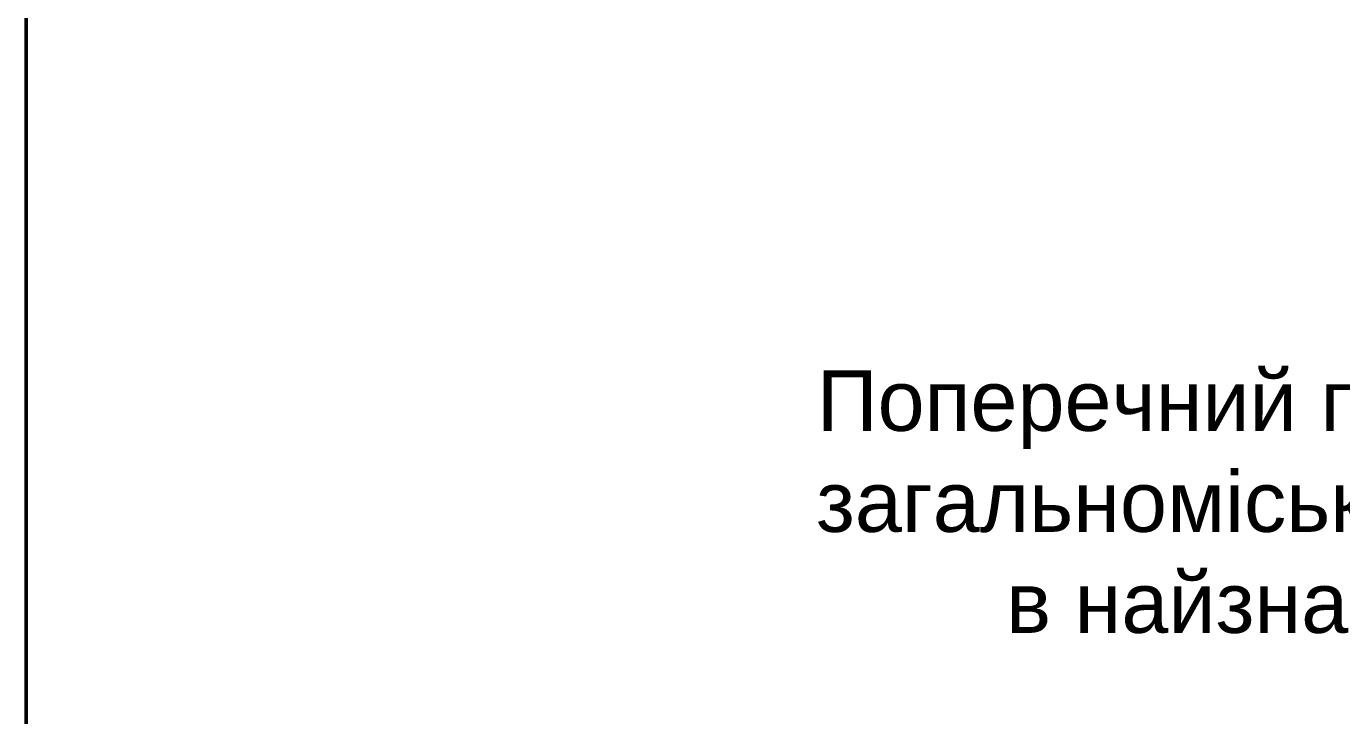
# Model space of a CAD drawing. Header units: millimetres. Extents: x -2123 to 33349, y -614 to 835.
# Drawn here: x 12.02 to 44.6, y -218.19 to -201.13 of the extents above; entities that cross this region are included whole.
import ezdxf

# ---------------------------------------------------------------- set-up
doc = ezdxf.new("R2010")
doc.units = ezdxf.units.MM
doc.layers.get('0').update_dxf_attribs({"lineweight": 15})
doc.layers.add('Дор. Розм.', color=7, linetype='Continuous', lineweight=50)
doc.styles.get("Standard").update_dxf_attribs({"font": 'arial.ttf'})

# ---------------------------------------------------------------- blocks, each defined once
blk = doc.blocks.new('2')
at = {"color": 0, "ltscale": 100, "insert": (11040.776, 32805.615), "char_height": 1500, "width": 57666.65541, "attachment_point": 1}
blk.add_mtext('\\pi11708;Поперечний профiль магістралі  \\P\\pi11690;загальноміського значення(2-4)  \\P\\pi16399;в найзначнішому місті\\P', dxfattribs=at)

msp = doc.modelspace()

# ---------------------------------------------------------------- linework, layer by layer
at = {"layer": 'Дор. Розм.'}
msp.add_lwpolyline([(12.022, -155.416), (77.478, -155.416), (77.478, -246.681), (12.022, -246.681)], close=True, dxfattribs=at)

# ---------------------------------------------------------------- block references
at = {"layer": 'Дор. Розм.', "xscale": 0.001, "yscale": 0.001, "zscale": 0.001}
msp.add_blockref('2', (8.851, -242.448), dxfattribs=at)

doc.saveas('drawing.dxf')
